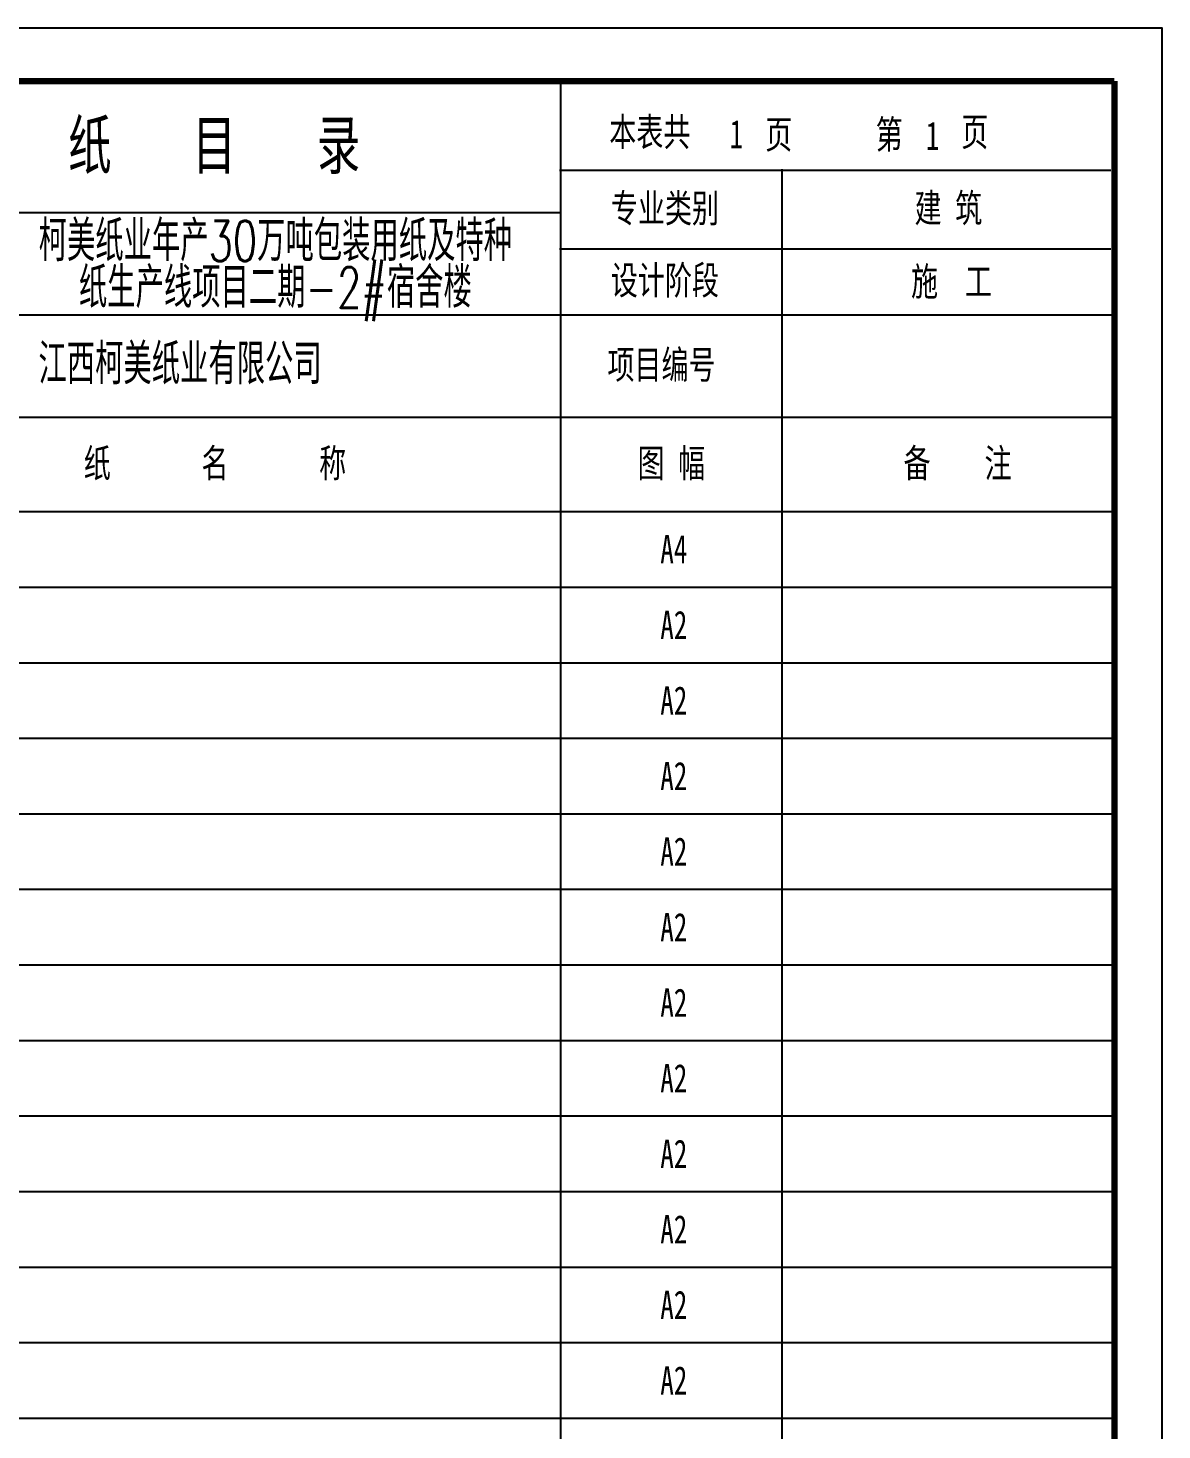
# Model space of a CAD drawing. Extents: x -695846 to 822170, y -413475 to 397179.
# Drawn here: x 344411 to 356420, y 88346 to 103192 of the extents above; entities that cross this region are included whole.
import ezdxf
from ezdxf.enums import TextEntityAlignment as Align

# ---------------------------------------------------------------- set-up
doc = ezdxf.new("R2010")
doc.units = 0
doc.header["$LTSCALE"] = 1000
doc.header["$MEASUREMENT"] = 0
doc.layers.add('TK', color=4, linetype='Continuous')
doc.layers.add('图框', color=2, linetype='Continuous')
doc.styles.add('_HZ129', font='txt.shx', dxfattribs={"width": 0.8, "bigfont": 'hztxt.shx'})
doc.styles.add('HZFS', font='', dxfattribs={"width": 0.72})
doc.styles.add('ST1', font='', dxfattribs={"width": 0.7})
doc.styles.add('tk', font='txt.shx', dxfattribs={"width": 0.7, "bigfont": 'hztxt.shx'})
doc.styles.get('HZFS').set_extended_font_data('STFangsong')
doc.styles.get('ST1').set_extended_font_data('SimSun')

msp = doc.modelspace()

# ---------------------------------------------------------------- linework, layer by layer
at = {"layer": '图框'}
for p, q in [((350049, 102657, -5024), (350049, 99071, -5024)), ((352398, 75670, -5024), (352398, 101698, -5024)), ((350041, 101688, -5024), (355877, 101688, -5024)), ((341517, 101239, -5024), (350049, 101239, -5024)), ((350041, 100853, -5024), (355877, 100853, -5024)), ((341517, 100155, -5024), (355922, 100155, -5024)), ((336065, 99071, -5024), (355917, 99071, -5024)), ((350049, 99081, -5024), (350049, 75670, -5024)), ((335999, 98071, -5024), (355922, 98071, -5024)), ((336065, 98071, -5024), (355917, 98071, -5024)), ((335999, 97271, -5024), (355917, 97271, -5024)), ((335999, 96471, -5024), (355917, 96471, -5024)), ((335999, 95671, -5024), (355917, 95671, -5024)), ((335999, 94871, -5024), (355917, 94871, -5024)), ((335999, 94071, -5024), (355917, 94071, -5024)), ((335999, 93271, -5024), (355917, 93271, -5024)), ((335999, 92471, -5024), (355917, 92471, -5024)), ((335999, 91671, -5024), (355917, 91671, -5024)), ((335999, 90871, -5024), (355917, 90871, -5024)), ((335999, 90071, -5024), (355917, 90071, -5024)), ((335999, 89271, -5024), (355917, 89271, -5024)), ((335999, 89271, -5024), (355917, 89271, -5024)), ((335999, 89271, -5024), (355917, 89271, -5024)), ((335999, 88471, -5024), (355917, 88471, -5024))]:
    msp.add_line(p, q, dxfattribs=at)
msp.add_lwpolyline([(335420, 103192), (356420, 103192), (356420, 73491), (335420, 73491)], close=True, dxfattribs=at)
at = {"layer": '图框', "const_width": 64.4, "elevation": -5024}
for points in [[(355917, 102629), (335999, 102629)], [(355917, 102629), (355917, 73864)]]:
    msp.add_lwpolyline(points, dxfattribs=at)

# ---------------------------------------------------------------- texts
at = {"layer": 'TK', "color": 1, "lineweight": -3, "style": 'tk', "width": 0.7}
for s, height, p in [('柯美纸业年产30万吨包装用纸及特种', 428.57, (347030, 100723)), ('纸生产线项目二期-2#宿舍楼', 428.57, (347030, 100229)), ('江西柯美纸业有限公司', 428.6, (346021, 99419))]:
    msp.add_text(s, height=height, dxfattribs=at).set_placement(p, align=Align.CENTER)
at = {"layer": '图框'}
for s, height, style, width, p in [('纸', 574, '_HZ129', 0.8, (344836, 101647, -5024)), ('目', 574, '_HZ129', 0.8, (346153, 101647, -5024)), ('录', 574, '_HZ129', 0.8, (347470, 101647, -5024)), ('本表共', 300, 'ST1', 0.7, (350566, 101942, -5024)), ('1', 300, 'HZFS', 0.7, (351841, 101919, -5024)), ('页', 300, 'ST1', 0.7, (352218, 101915, -5024)), ('第', 300, 'ST1', 0.7, (353388, 101915, -5024)), ('1', 300, 'HZFS', 0.7, (353919, 101900, -5024)), ('页', 300, 'ST1', 0.7, (354294, 101942, -5024)), ('专业类别', 300, 'ST1', 0.7, (350583, 101134, -5024)), ('建 筑', 300, 'ST1', 0.7, (353800, 101135, -5024)), ('设计阶段', 300, 'ST1', 0.7, (350583, 100371, -5024)), ('施  工', 300, 'ST1', 0.7, (353762, 100358, -5024)), ('项目编号', 300, 'ST1', 0.7, (350547, 99477, -5024)), ('纸', 300, 'ST1', 0.7, (345001, 98434, -5024)), ('名', 300, 'ST1', 0.7, (346247, 98434, -5024)), ('称', 300, 'ST1', 0.7, (347494, 98434, -5024)), ('图 幅', 300, 'ST1', 0.7, (350866, 98434, -5024)), ('备    注', 300, 'ST1', 0.7, (353683, 98434, -5024)), ('A4', 300, 'HZFS', 0.7, (351107, 97524, -5024)), ('A2', 300, 'HZFS', 0.7, (351107, 96721, -5024)), ('A2', 300, 'HZFS', 0.7, (351107, 95921, -5024)), ('A2', 300, 'HZFS', 0.7, (351107, 95121, -5024)), ('A2', 300, 'HZFS', 0.7, (351107, 94321, -5024)), ('A2', 300, 'HZFS', 0.7, (351107, 93521, -5024)), ('A2', 300, 'HZFS', 0.7, (351107, 92721, -5024)), ('A2', 300, 'HZFS', 0.7, (351107, 91921, -5024)), ('A2', 300, 'HZFS', 0.7, (351107, 91121, -5024)), ('A2', 300, 'HZFS', 0.7, (351107, 90321, -5024)), ('A2', 300, 'HZFS', 0.7, (351107, 89521, -5024)), ('A2', 300, 'HZFS', 0.7, (351107, 88721, -5024))]:
    msp.add_text(s, height=height, dxfattribs=dict(at, style=style, width=width)).set_placement(p)

doc.saveas('drawing.dxf')
